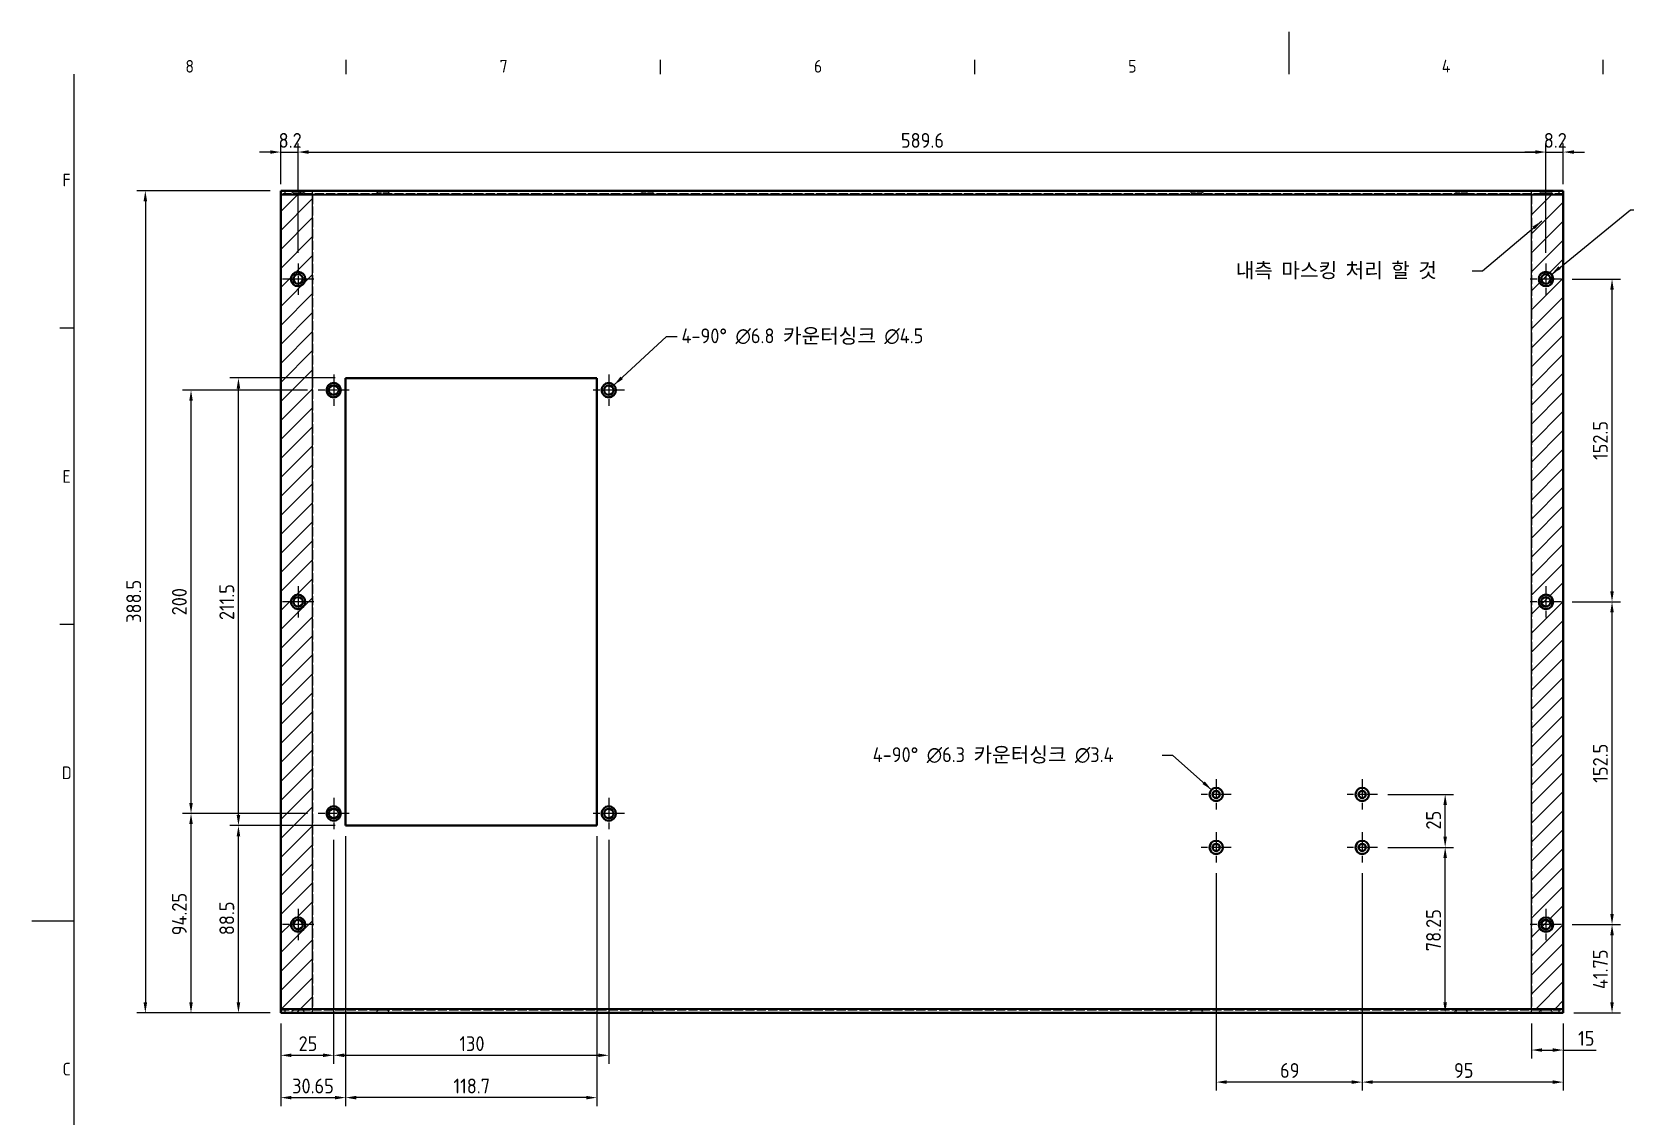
# Model space of a CAD drawing. Header units: millimetres. Extents: x 0 to 1188, y 0 to 840.
# Drawn here: x 0 to 753, y 328 to 840 of the extents above; entities that cross this region are included whole.
import ezdxf

# ---------------------------------------------------------------- set-up
doc = ezdxf.new("R2010")
doc.units = ezdxf.units.MM
doc.header["$LTSCALE"] = 2
doc.linetypes.add('CHAIN', pattern=[0.3543, 0.2362, -0.0295, 0.0591, -0.0295])
doc.linetypes.add('DASHED', pattern=[0.2067, 0.1654, -0.0413])
doc.layers.get('0').update_dxf_attribs({"color": 3, "lineweight": 25})
for name, color, linetype, lineweight in [('가려진 것(ISO)', 2, 'DASHED', 18), ('가려진 좁은 것(ISO)', 2, 'DASHED', 18), ('가시적인 것(ISO)', 3, 'Continuous', 40), ('가시적인 좁은 것(ISO)', 3, 'Continuous', 35), ('경계(ISO)', 7, 'Continuous', 25), ('기호(ISO)', 5, 'Continuous', 25), ('스케치 형상(ISO)', 3, 'Continuous', 25), ('중심 표식(ISO)', 1, 'Continuous', 25), ('치수(ISO)', 2, 'Continuous', 25), ('해치(ISO)', 7, 'Continuous', 18)]:
    doc.layers.add(name, color=color, linetype=linetype, lineweight=lineweight)
doc.styles.add('문자 텍스트_PSTEK_POSCO', font='isocp.shx')
doc.styles.add('치수 텍스트_PSTEK_POSCO', font='isocp.shx')
doc.dimstyles.new('치수_PSTEK_POSCO', dxfattribs={"dimscale": 2, "dimtxt": 3.5, "dimasz": 2.5, "dimexe": 2, "dimexo": 2.5, "dimgap": 1, "dimtad": 1, "dimrnd": 1e-08, "dimdsep": 46, "dimtxsty": '치수 텍스트_PSTEK_POSCO', "dimcen": 0.09, "dimdle": 10, "dimclrd": 7, "dimclre": 7, "dimclrt": 2, "dimadec": 1, "dimazin": 2, "dimtfac": 1, "dimtmove": 0, "dimatfit": 3, "dimfxl": 0, "dimtolj": 1, "dimlwd": -1, "dimlwe": -1, "dimarcsym": 0})
doc.dimstyles.new('치수_PSTEK_POSCO$7', dxfattribs={"dimscale": 2, "dimtxt": 3.5, "dimasz": 2.5, "dimexe": 2, "dimexo": 2.5, "dimgap": 1, "dimtad": 1, "dimrnd": 1e-08, "dimdsep": 46, "dimtxsty": '치수 텍스트_PSTEK_POSCO', "dimcen": 0.09, "dimdle": 10, "dimclrd": 7, "dimclre": 7, "dimclrt": 2, "dimadec": 1, "dimazin": 2, "dimtfac": 1, "dimtmove": 0, "dimatfit": 3, "dimfxl": 0, "dimtolj": 1, "dimlwd": -1, "dimlwe": -1, "dimarcsym": 0})
pattern_1 = [(45, (0, 0), (-4.490128, 4.490128), [])]

# ---------------------------------------------------------------- blocks, each defined once
blk = doc.blocks.new('경계 Default Border')
at = {"layer": '경계(ISO)'}
for p, q in [((74.25, 410), (74.25, 413.4)), ((148.5, 410), (148.5, 413.4)), ((222.75, 410), (222.75, 413.4)), ((371.25, 410), (371.25, 413.4)), ((10, 350), (6.6, 350)), ((10, 280), (6.6, 280))]:
    blk.add_line(p, q, dxfattribs=at)
at = {"layer": '경계(ISO)', "flags": 128}
for points in [[(297, 420), (297, 410)], [(10, 10), (10, 410)], [(0, 210), (10, 210)]]:
    blk.add_lwpolyline(points, dxfattribs=at)
at = {"layer": '경계(ISO)', "color": 2, "char_height": 3, "attachment_point": 7, "style": '문자 텍스트_PSTEK_POSCO'}
for s, insert in [('8', (36.27, 410.37)), ('7', (110.52, 410.39)), ('6', (184.77, 410.37)), ('5', (259.02, 410.37)), ('4', (333.1, 410.4)), ('F', (7.24, 383.5)), ('E', (7.24, 313.47)), ('D', (7.08, 243.47)), ('C', (7.24, 173.47))]:
    blk.add_mtext(s, dxfattribs=dict(at, insert=insert))
blk = doc.blocks.new('*D22')
at = {"layer": 'Defpoints', "color": 0}
for p in [(125.8, 783.22), (117.6, 762.97), (125.8, 730.62)]:
    blk.add_point(p, dxfattribs=at)
at = {"layer": '치수(ISO)', "color": 7}
for p, q in [((112.6, 783.22), (107.6, 783.22)), ((117.6, 767.97), (117.6, 787.22)), ((117.6, 783.22), (125.8, 783.22)), ((125.8, 735.62), (125.8, 787.22)), ((130.8, 783.22), (135.8, 783.22))]:
    blk.add_line(p, q, dxfattribs=at)
for points in [[(112.6, 784.05), (112.6, 782.38), (117.6, 783.22)], [(130.8, 784.05), (130.8, 782.38), (125.8, 783.22)]]:
    blk.add_solid(points, dxfattribs=at)
at = {"layer": '치수(ISO)', "color": 2, "insert": (116.59, 788.72), "char_height": 7, "attachment_point": 4, "style": '치수 텍스트_PSTEK_POSCO'}
blk.add_mtext('\\A1;8.2', dxfattribs=at)
blk = doc.blocks.new('*D23')
at = {"layer": 'Defpoints', "color": 0}
for p in [(715.4, 783.22), (125.8, 730.62), (715.4, 730.62)]:
    blk.add_point(p, dxfattribs=at)
at = {"layer": '치수(ISO)', "color": 7}
for p, q in [((125.8, 735.62), (125.8, 787.22)), ((130.8, 783.22), (710.4, 783.22)), ((715.4, 735.62), (715.4, 787.22))]:
    blk.add_line(p, q, dxfattribs=at)
for points in [[(130.8, 784.05), (130.8, 782.38), (125.8, 783.22)], [(710.4, 784.05), (710.4, 782.38), (715.4, 783.22)]]:
    blk.add_solid(points, dxfattribs=at)
at = {"layer": '치수(ISO)', "color": 2, "insert": (410.62, 788.72), "char_height": 7, "attachment_point": 4, "style": '치수 텍스트_PSTEK_POSCO'}
blk.add_mtext('\\A1;589.6', dxfattribs=at)
blk = doc.blocks.new('*D24')
at = {"layer": 'Defpoints', "color": 0}
for p in [(723.6, 783.22), (723.6, 762.97), (715.4, 730.62)]:
    blk.add_point(p, dxfattribs=at)
at = {"layer": '치수(ISO)', "color": 7}
for p, q in [((710.4, 783.22), (705.4, 783.22)), ((715.4, 735.62), (715.4, 787.22)), ((715.4, 783.22), (723.6, 783.22)), ((723.6, 767.97), (723.6, 787.22)), ((728.6, 783.22), (733.6, 783.22))]:
    blk.add_line(p, q, dxfattribs=at)
for points in [[(710.4, 784.05), (710.4, 782.38), (715.4, 783.22)], [(728.6, 784.05), (728.6, 782.38), (723.6, 783.22)]]:
    blk.add_solid(points, dxfattribs=at)
at = {"layer": '치수(ISO)', "color": 2, "insert": (714.39, 788.72), "char_height": 7, "attachment_point": 4, "style": '치수 텍스트_PSTEK_POSCO'}
blk.add_mtext('\\A1;8.2', dxfattribs=at)
blk = doc.blocks.new('*D35')
at = {"layer": 'Defpoints', "color": 0}
for p in [(117.6, 764.97), (53.62, 376.47), (117.6, 376.47)]:
    blk.add_point(p, dxfattribs=at)
at = {"layer": '치수(ISO)', "color": 7}
for p, q in [((112.6, 764.97), (49.62, 764.97)), ((53.62, 759.97), (53.62, 381.47)), ((112.6, 376.47), (49.62, 376.47))]:
    blk.add_line(p, q, dxfattribs=at)
for points in [[(52.78, 759.97), (54.45, 759.97), (53.62, 764.97)], [(52.78, 381.47), (54.45, 381.47), (53.62, 376.47)]]:
    blk.add_solid(points, dxfattribs=at)
at = {"layer": '치수(ISO)', "color": 2, "insert": (48.12, 560.77), "char_height": 7, "attachment_point": 4, "rotation": 90, "style": '치수 텍스트_PSTEK_POSCO'}
blk.add_mtext('\\A1;388.5', dxfattribs=at)
blk = doc.blocks.new('*D39')
at = {"layer": 'Defpoints', "color": 0}
for p in [(708.6, 376.47), (723.6, 376.47), (723.6, 358.95)]:
    blk.add_point(p, dxfattribs=at)
at = {"layer": '치수(ISO)', "color": 7}
for p, q in [((708.6, 371.47), (708.6, 354.95)), ((723.6, 371.47), (723.6, 354.95)), ((713.6, 358.95), (718.6, 358.95)), ((723.6, 358.95), (739.19, 358.95))]:
    blk.add_line(p, q, dxfattribs=at)
for points in [[(713.6, 359.78), (713.6, 358.12), (708.6, 358.95)], [(718.6, 359.78), (718.6, 358.12), (723.6, 358.95)]]:
    blk.add_solid(points, dxfattribs=at)
at = {"layer": '치수(ISO)', "color": 2, "insert": (730.6, 364.45), "char_height": 7, "attachment_point": 4, "style": '치수 텍스트_PSTEK_POSCO'}
blk.add_mtext('\\A1;15', dxfattribs=at)
blk = doc.blocks.new('*D40')
at = {"layer": 'Defpoints', "color": 0}
for p in [(628.6, 447.57), (723.6, 376.47), (628.6, 343.8)]:
    blk.add_point(p, dxfattribs=at)
at = {"layer": '치수(ISO)', "color": 7}
for p, q in [((628.6, 442.57), (628.6, 339.8)), ((723.6, 371.47), (723.6, 339.8)), ((718.6, 343.8), (633.6, 343.8))]:
    blk.add_line(p, q, dxfattribs=at)
for points in [[(633.6, 344.64), (633.6, 342.97), (628.6, 343.8)], [(718.6, 344.64), (718.6, 342.97), (723.6, 343.8)]]:
    blk.add_solid(points, dxfattribs=at)
at = {"layer": '치수(ISO)', "color": 2, "insert": (671.96, 349.3), "char_height": 7, "attachment_point": 4, "style": '치수 텍스트_PSTEK_POSCO'}
blk.add_mtext('\\A1;95', dxfattribs=at)
blk = doc.blocks.new('*D41')
at = {"layer": 'Defpoints', "color": 0}
for p in [(559.6, 447.57), (628.6, 447.57), (559.6, 343.8)]:
    blk.add_point(p, dxfattribs=at)
at = {"layer": '치수(ISO)', "color": 7}
for p, q in [((559.6, 442.57), (559.6, 339.8)), ((628.6, 442.57), (628.6, 339.8)), ((623.6, 343.8), (564.6, 343.8))]:
    blk.add_line(p, q, dxfattribs=at)
for points in [[(564.6, 344.64), (564.6, 342.97), (559.6, 343.8)], [(623.6, 344.64), (623.6, 342.97), (628.6, 343.8)]]:
    blk.add_solid(points, dxfattribs=at)
at = {"layer": '치수(ISO)', "color": 2, "insert": (589.79, 349.3), "char_height": 7, "attachment_point": 4, "style": '치수 텍스트_PSTEK_POSCO'}
blk.add_mtext('\\A1;69', dxfattribs=at)
blk = doc.blocks.new('*D42')
at = {"layer": 'Defpoints', "color": 0}
for p in [(635.75, 454.72), (667.79, 454.72), (655.96, 376.47)]:
    blk.add_point(p, dxfattribs=at)
at = {"layer": '치수(ISO)', "color": 7}
for p, q in [((640.75, 454.72), (671.79, 454.72)), ((667.79, 381.47), (667.79, 449.72))]:
    blk.add_line(p, q, dxfattribs=at)
for points in [[(666.96, 449.72), (668.63, 449.72), (667.79, 454.72)], [(666.96, 381.47), (668.63, 381.47), (667.79, 376.47)]]:
    blk.add_solid(points, dxfattribs=at)
at = {"layer": '치수(ISO)', "color": 2, "insert": (662.29, 405.65), "char_height": 7, "attachment_point": 4, "rotation": 90, "style": '치수 텍스트_PSTEK_POSCO'}
blk.add_mtext('\\A1;78.25', dxfattribs=at)
blk = doc.blocks.new('*D43')
at = {"layer": 'Defpoints', "color": 0}
for p in [(635.75, 479.72), (667.79, 479.72), (635.75, 454.72)]:
    blk.add_point(p, dxfattribs=at)
at = {"layer": '치수(ISO)', "color": 7}
for p, q in [((640.75, 479.72), (671.79, 479.72)), ((667.79, 459.72), (667.79, 474.72)), ((640.75, 454.72), (671.79, 454.72))]:
    blk.add_line(p, q, dxfattribs=at)
for points in [[(666.96, 474.72), (668.63, 474.72), (667.79, 479.72)], [(666.96, 459.72), (668.63, 459.72), (667.79, 454.72)]]:
    blk.add_solid(points, dxfattribs=at)
at = {"layer": '치수(ISO)', "color": 2, "insert": (662.29, 463.13), "char_height": 7, "attachment_point": 4, "rotation": 90, "style": '치수 텍스트_PSTEK_POSCO'}
blk.add_mtext('\\A1;25', dxfattribs=at)
blk = doc.blocks.new('*D44')
at = {"layer": 'Defpoints', "color": 0}
for p in [(722.8, 418.22), (746.64, 418.22), (723.6, 376.47)]:
    blk.add_point(p, dxfattribs=at)
at = {"layer": '치수(ISO)', "color": 7}
for p, q in [((727.8, 418.22), (750.64, 418.22)), ((746.64, 381.47), (746.64, 413.22)), ((728.6, 376.47), (750.64, 376.47))]:
    blk.add_line(p, q, dxfattribs=at)
for points in [[(745.81, 413.22), (747.47, 413.22), (746.64, 418.22)], [(745.81, 381.47), (747.47, 381.47), (746.64, 376.47)]]:
    blk.add_solid(points, dxfattribs=at)
at = {"layer": '치수(ISO)', "color": 2, "insert": (741.14, 387.75), "char_height": 7, "attachment_point": 4, "rotation": 90, "style": '치수 텍스트_PSTEK_POSCO'}
blk.add_mtext('\\A1;41.75', dxfattribs=at)
blk = doc.blocks.new('*D45')
at = {"layer": 'Defpoints', "color": 0}
for p in [(723.6, 570.72), (746.64, 570.72), (722.8, 418.22)]:
    blk.add_point(p, dxfattribs=at)
at = {"layer": '치수(ISO)', "color": 7}
for p, q in [((728.6, 570.72), (750.64, 570.72)), ((746.64, 423.22), (746.64, 565.72)), ((727.8, 418.22), (750.64, 418.22))]:
    blk.add_line(p, q, dxfattribs=at)
for points in [[(745.81, 565.72), (747.47, 565.72), (746.64, 570.72)], [(745.81, 423.22), (747.47, 423.22), (746.64, 418.22)]]:
    blk.add_solid(points, dxfattribs=at)
at = {"layer": '치수(ISO)', "color": 2, "insert": (741.14, 485.22), "char_height": 7, "attachment_point": 4, "rotation": 90, "style": '치수 텍스트_PSTEK_POSCO'}
blk.add_mtext('\\A1;152.5', dxfattribs=at)
blk = doc.blocks.new('*D46')
at = {"layer": 'Defpoints', "color": 0}
for p in [(722.8, 723.22), (746.64, 723.22), (722.8, 570.72)]:
    blk.add_point(p, dxfattribs=at)
at = {"layer": '치수(ISO)', "color": 7}
for p, q in [((727.8, 723.22), (750.64, 723.22)), ((746.64, 575.72), (746.64, 718.22)), ((727.8, 570.72), (750.64, 570.72))]:
    blk.add_line(p, q, dxfattribs=at)
for points in [[(745.81, 718.22), (747.47, 718.22), (746.64, 723.22)], [(745.81, 575.72), (747.47, 575.72), (746.64, 570.72)]]:
    blk.add_solid(points, dxfattribs=at)
at = {"layer": '치수(ISO)', "color": 2, "insert": (741.14, 637.72), "char_height": 7, "attachment_point": 4, "rotation": 90, "style": '치수 텍스트_PSTEK_POSCO'}
blk.add_mtext('\\A1;152.5', dxfattribs=at)
blk = doc.blocks.new('*D47')
at = {"layer": 'Defpoints', "color": 0}
for p in [(97.6, 464.97), (148.25, 464.97), (117.6, 376.47)]:
    blk.add_point(p, dxfattribs=at)
at = {"layer": '치수(ISO)', "color": 7}
for p, q in [((143.25, 464.97), (93.6, 464.97)), ((97.6, 381.47), (97.6, 459.97)), ((112.6, 376.47), (93.6, 376.47))]:
    blk.add_line(p, q, dxfattribs=at)
for points in [[(96.77, 459.97), (98.44, 459.97), (97.6, 464.97)], [(96.77, 381.47), (98.44, 381.47), (97.6, 376.47)]]:
    blk.add_solid(points, dxfattribs=at)
at = {"layer": '치수(ISO)', "color": 2, "insert": (92.1, 413.22), "char_height": 7, "attachment_point": 4, "rotation": 90, "style": '치수 텍스트_PSTEK_POSCO'}
blk.add_mtext('\\A1;88.5', dxfattribs=at)
blk = doc.blocks.new('*D48')
at = {"layer": 'Defpoints', "color": 0}
for p in [(97.6, 676.47), (148.25, 676.47), (148.25, 464.97)]:
    blk.add_point(p, dxfattribs=at)
at = {"layer": '치수(ISO)', "color": 7}
for p, q in [((143.25, 676.47), (93.6, 676.47)), ((97.6, 469.97), (97.6, 671.47)), ((143.25, 464.97), (93.6, 464.97))]:
    blk.add_line(p, q, dxfattribs=at)
for points in [[(96.77, 671.47), (98.44, 671.47), (97.6, 676.47)], [(96.77, 469.97), (98.44, 469.97), (97.6, 464.97)]]:
    blk.add_solid(points, dxfattribs=at)
at = {"layer": '치수(ISO)', "color": 2, "insert": (92.1, 562.08), "char_height": 7, "attachment_point": 4, "rotation": 90, "style": '치수 텍스트_PSTEK_POSCO'}
blk.add_mtext('\\A1;211.5', dxfattribs=at)
blk = doc.blocks.new('*D49')
at = {"layer": 'Defpoints', "color": 0}
for p in [(75.2, 470.72), (135.2, 470.72), (117.6, 376.47)]:
    blk.add_point(p, dxfattribs=at)
at = {"layer": '치수(ISO)', "color": 7}
for p, q in [((130.2, 470.72), (71.2, 470.72)), ((75.2, 381.47), (75.2, 465.72)), ((112.6, 376.47), (71.2, 376.47))]:
    blk.add_line(p, q, dxfattribs=at)
for points in [[(74.37, 465.72), (76.04, 465.72), (75.2, 470.72)], [(74.37, 381.47), (76.04, 381.47), (75.2, 376.47)]]:
    blk.add_solid(points, dxfattribs=at)
at = {"layer": '치수(ISO)', "color": 2, "insert": (69.7, 413.15), "char_height": 7, "attachment_point": 4, "rotation": 90, "style": '치수 텍스트_PSTEK_POSCO'}
blk.add_mtext('\\A1;94.25', dxfattribs=at)
blk = doc.blocks.new('*D50')
at = {"layer": 'Defpoints', "color": 0}
for p in [(75.2, 670.72), (135.2, 670.72), (135.2, 470.72)]:
    blk.add_point(p, dxfattribs=at)
at = {"layer": '치수(ISO)', "color": 7}
for p, q in [((130.2, 670.72), (71.2, 670.72)), ((75.2, 475.72), (75.2, 665.72)), ((130.2, 470.72), (71.2, 470.72))]:
    blk.add_line(p, q, dxfattribs=at)
for points in [[(74.37, 665.72), (76.04, 665.72), (75.2, 670.72)], [(74.37, 475.72), (76.04, 475.72), (75.2, 470.72)]]:
    blk.add_solid(points, dxfattribs=at)
at = {"layer": '치수(ISO)', "color": 2, "insert": (69.7, 564.32), "char_height": 7, "attachment_point": 4, "rotation": 90, "style": '치수 텍스트_PSTEK_POSCO'}
blk.add_mtext('\\A1;200', dxfattribs=at)
blk = doc.blocks.new('*D51')
at = {"layer": 'Defpoints', "color": 0}
for p in [(142.6, 463.32), (117.6, 376.47), (142.6, 356.47)]:
    blk.add_point(p, dxfattribs=at)
at = {"layer": '치수(ISO)', "color": 7}
for p, q in [((142.6, 458.32), (142.6, 352.47)), ((117.6, 371.47), (117.6, 352.47)), ((122.6, 356.47), (137.6, 356.47))]:
    blk.add_line(p, q, dxfattribs=at)
for points in [[(122.6, 357.3), (122.6, 355.63), (117.6, 356.47)], [(137.6, 357.3), (137.6, 355.63), (142.6, 356.47)]]:
    blk.add_solid(points, dxfattribs=at)
at = {"layer": '치수(ISO)', "color": 2, "insert": (126.02, 361.97), "char_height": 7, "attachment_point": 4, "style": '치수 텍스트_PSTEK_POSCO'}
blk.add_mtext('\\A1;25', dxfattribs=at)
blk = doc.blocks.new('*D52')
at = {"layer": 'Defpoints', "color": 0}
for p in [(142.6, 463.32), (272.6, 463.32), (272.6, 356.47)]:
    blk.add_point(p, dxfattribs=at)
at = {"layer": '치수(ISO)', "color": 7}
for p, q in [((142.6, 458.32), (142.6, 352.47)), ((272.6, 458.32), (272.6, 352.47)), ((147.6, 356.47), (267.6, 356.47))]:
    blk.add_line(p, q, dxfattribs=at)
for points in [[(147.6, 357.3), (147.6, 355.63), (142.6, 356.47)], [(267.6, 357.3), (267.6, 355.63), (272.6, 356.47)]]:
    blk.add_solid(points, dxfattribs=at)
at = {"layer": '치수(ISO)', "color": 2, "insert": (202, 361.97), "char_height": 7, "attachment_point": 4, "style": '치수 텍스트_PSTEK_POSCO'}
blk.add_mtext('\\A1;130', dxfattribs=at)
blk = doc.blocks.new('*D53')
at = {"layer": 'Defpoints', "color": 0}
for p in [(148.25, 464.97), (117.6, 376.47), (148.25, 336.47)]:
    blk.add_point(p, dxfattribs=at)
at = {"layer": '치수(ISO)', "color": 7}
for p, q in [((148.25, 459.97), (148.25, 332.47)), ((117.6, 371.47), (117.6, 332.47)), ((122.6, 336.47), (143.25, 336.47))]:
    blk.add_line(p, q, dxfattribs=at)
for points in [[(122.6, 337.3), (122.6, 335.63), (117.6, 336.47)], [(143.25, 337.3), (143.25, 335.63), (148.25, 336.47)]]:
    blk.add_solid(points, dxfattribs=at)
at = {"layer": '치수(ISO)', "color": 2, "insert": (122.98, 341.97), "char_height": 7, "attachment_point": 4, "style": '치수 텍스트_PSTEK_POSCO'}
blk.add_mtext('\\A1;30.65', dxfattribs=at)
blk = doc.blocks.new('*D54')
at = {"layer": 'Defpoints', "color": 0}
for p in [(148.25, 464.97), (266.95, 464.97), (148.25, 336.47)]:
    blk.add_point(p, dxfattribs=at)
at = {"layer": '치수(ISO)', "color": 7}
for p, q in [((148.25, 459.97), (148.25, 332.47)), ((266.95, 459.97), (266.95, 332.47)), ((261.95, 336.47), (153.25, 336.47))]:
    blk.add_line(p, q, dxfattribs=at)
for points in [[(153.25, 337.3), (153.25, 335.63), (148.25, 336.47)], [(261.95, 337.3), (261.95, 335.63), (266.95, 336.47)]]:
    blk.add_solid(points, dxfattribs=at)
at = {"layer": '치수(ISO)', "color": 2, "insert": (199.2, 341.97), "char_height": 7, "attachment_point": 4, "style": '치수 텍스트_PSTEK_POSCO'}
blk.add_mtext('\\A1;118.7', dxfattribs=at)

msp = doc.modelspace()

# ---------------------------------------------------------------- hatches: boundary and pattern name
at = {"layer": '해치(ISO)'}
h = msp.add_hatch(dxfattribs=at)
h.set_pattern_fill('ANSI31', color=1, scale=50.8, style=0)
h.set_pattern_definition(pattern_1)
edge = h.paths.add_edge_path(flags=0)
edge.add_arc((125.804, 418.215), 3.4, 0, 360)
edge = h.paths.add_edge_path(flags=0)
edge.add_arc((125.804, 570.715), 2.25, 0, 360)
h.paths.add_polyline_path([(132.604, 764.965), (117.604, 764.965), (117.604, 376.465), (132.604, 376.465)])
h = msp.add_hatch(dxfattribs=at)
h.set_pattern_fill('ANSI31', color=1, scale=50.8, style=0)
h.set_pattern_definition(pattern_1)
h.paths.add_polyline_path([(723.604, 378.465), (723.604, 762.965), (708.604, 762.965), (708.604, 378.465)])

# ---------------------------------------------------------------- linework, layer by layer
at = {"layer": '가려진 것(ISO)', "ltscale": 12.094824}
for p, q in [((132.604, 763.465), (117.604, 763.465)), ((723.604, 763.465), (708.604, 763.465)), ((117.604, 377.965), (132.604, 377.965)), ((708.604, 377.965), (723.604, 377.965))]:
    msp.add_line(p, q, dxfattribs=at)
at = {"layer": '가려진 것(ISO)', "ltscale": 1.68343}
for p, q in [((123.554, 763.715), (122.304, 764.965)), ((128.054, 763.715), (129.304, 764.965)), ((163.554, 763.715), (162.304, 764.965)), ((168.054, 763.715), (169.304, 764.965)), ((288.554, 763.715), (287.304, 764.965)), ((293.054, 763.715), (294.304, 764.965)), ((548.154, 763.715), (546.904, 764.965)), ((552.654, 763.715), (553.904, 764.965)), ((673.154, 763.715), (671.904, 764.965)), ((677.654, 763.715), (678.904, 764.965)), ((713.154, 763.715), (711.904, 764.965)), ((717.654, 763.715), (718.904, 764.965)), ((123.554, 377.715), (122.304, 376.465)), ((128.054, 377.715), (129.304, 376.465)), ((163.554, 377.715), (162.304, 376.465)), ((168.054, 377.715), (169.304, 376.465)), ((288.554, 377.715), (287.304, 376.465)), ((293.054, 377.715), (294.304, 376.465)), ((548.154, 377.715), (546.904, 376.465)), ((552.654, 377.715), (553.904, 376.465)), ((673.154, 377.715), (671.904, 376.465)), ((677.654, 377.715), (678.904, 376.465)), ((713.154, 377.715), (711.904, 376.465)), ((717.654, 377.715), (718.904, 376.465))]:
    msp.add_line(p, q, dxfattribs=at)
at = {"layer": '가려진 것(ISO)', "ltscale": 6.731654}
for p, q in [((128.054, 763.715), (123.554, 763.715)), ((168.054, 763.715), (163.554, 763.715)), ((293.054, 763.715), (288.554, 763.715)), ((552.654, 763.715), (548.154, 763.715)), ((677.654, 763.715), (673.154, 763.715)), ((717.654, 763.715), (713.154, 763.715)), ((128.054, 377.715), (123.554, 377.715)), ((168.054, 377.715), (163.554, 377.715)), ((293.054, 377.715), (288.554, 377.715)), ((552.654, 377.715), (548.154, 377.715)), ((677.654, 377.715), (673.154, 377.715)), ((717.654, 377.715), (713.154, 377.715))]:
    msp.add_line(p, q, dxfattribs=at)
at = {"layer": '가려진 것(ISO)', "ltscale": 0.237987}
for p, q in [((123.554, 763.465), (123.554, 763.715)), ((128.054, 763.465), (128.054, 763.715)), ((163.554, 763.465), (163.554, 763.715)), ((168.054, 763.465), (168.054, 763.715)), ((288.554, 763.465), (288.554, 763.715)), ((293.054, 763.465), (293.054, 763.715)), ((548.154, 763.465), (548.154, 763.715)), ((552.654, 763.465), (552.654, 763.715)), ((673.154, 763.465), (673.154, 763.715)), ((677.654, 763.465), (677.654, 763.715)), ((713.154, 763.465), (713.154, 763.715)), ((717.654, 763.465), (717.654, 763.715)), ((123.554, 377.715), (123.554, 377.965)), ((128.054, 377.715), (128.054, 377.965)), ((163.554, 377.715), (163.554, 377.965)), ((168.054, 377.715), (168.054, 377.965)), ((288.554, 377.715), (288.554, 377.965)), ((293.054, 377.715), (293.054, 377.965)), ((548.154, 377.715), (548.154, 377.965)), ((552.654, 377.715), (552.654, 377.965)), ((673.154, 377.715), (673.154, 377.965)), ((677.654, 377.715), (677.654, 377.965)), ((713.154, 377.715), (713.154, 377.965)), ((717.654, 377.715), (717.654, 377.965))]:
    msp.add_line(p, q, dxfattribs=at)
at = {"layer": '가려진 것(ISO)', "ltscale": 13.021716}
for p, q in [((708.604, 763.465), (132.604, 763.465)), ((132.604, 377.965), (708.604, 377.965))]:
    msp.add_line(p, q, dxfattribs=at)
at = {"layer": '가려진 좁은 것(ISO)', "ltscale": 1.428422}
for p, q in [((119.604, 764.965), (119.604, 763.465)), ((721.604, 763.465), (721.604, 764.965)), ((119.604, 377.965), (119.604, 376.465)), ((721.604, 376.465), (721.604, 377.965))]:
    msp.add_line(p, q, dxfattribs=at)
at = {"layer": '가려진 좁은 것(ISO)', "ltscale": 13.099886}
for p, q in [((132.604, 762.965), (132.604, 378.465)), ((708.604, 762.965), (708.604, 378.465))]:
    msp.add_line(p, q, dxfattribs=at)
at = {"layer": '가시적인 것(ISO)'}
for p, q in [((117.604, 764.965), (723.604, 764.965)), ((117.604, 764.965), (117.604, 762.965)), ((117.604, 762.965), (117.604, 378.465)), ((723.604, 762.965), (723.604, 764.965)), ((723.604, 378.465), (723.604, 762.965)), ((148.254, 676.465), (266.954, 676.465)), ((148.254, 464.965), (148.254, 676.465)), ((266.954, 676.465), (266.954, 464.965)), ((266.954, 464.965), (148.254, 464.965)), ((117.604, 378.465), (117.604, 376.465)), ((723.604, 376.465), (117.604, 376.465)), ((723.604, 376.465), (723.604, 378.465))]:
    msp.add_line(p, q, dxfattribs=at)
for centre, radius in [((125.804, 723.215), 3.4), ((125.804, 723.215), 2.25), ((715.404, 723.215), 3.4), ((715.404, 723.215), 2.25), ((142.604, 670.715), 3.4), ((142.604, 670.715), 2.25), ((272.604, 670.715), 3.4), ((272.604, 670.715), 2.25), ((125.804, 570.715), 3.4), ((125.804, 570.715), 2.25), ((715.404, 570.715), 3.4), ((715.404, 570.715), 2.25), ((559.604, 479.715), 3.15), ((628.604, 479.715), 3.15), ((559.604, 479.715), 1.7), ((628.604, 479.715), 1.7), ((142.604, 470.715), 3.4), ((142.604, 470.715), 2.25), ((272.604, 470.715), 3.4), ((272.604, 470.715), 2.25), ((559.604, 454.715), 3.15), ((559.604, 454.715), 1.7), ((628.604, 454.715), 3.15), ((628.604, 454.715), 1.7), ((125.804, 418.215), 3.4), ((715.404, 418.215), 3.4), ((125.804, 418.215), 2.25), ((715.404, 418.215), 2.25)]:
    msp.add_circle(centre, radius, dxfattribs=at)
at = {"layer": '가시적인 좁은 것(ISO)'}
for p, q in [((723.604, 762.965), (117.604, 762.965)), ((117.604, 378.465), (723.604, 378.465))]:
    msp.add_line(p, q, dxfattribs=at)
at = {"layer": '스케치 형상(ISO)'}
for p, q in [((132.604, 764.965), (117.604, 764.965)), ((117.604, 764.965), (117.604, 376.465)), ((132.604, 376.465), (132.604, 764.965)), ((708.604, 376.465), (708.604, 764.965)), ((708.604, 764.965), (723.604, 764.965)), ((723.604, 764.965), (723.604, 376.465)), ((117.604, 376.465), (132.604, 376.465)), ((723.604, 376.465), (708.604, 376.465))]:
    msp.add_line(p, q, dxfattribs=at)
at = {"layer": '중심 표식(ISO)', "linetype": 'CHAIN', "ltscale": 8.222835}
for p, q in [((125.804, 730.615), (125.804, 715.815)), ((715.404, 730.615), (715.404, 715.815)), ((133.204, 723.215), (118.404, 723.215)), ((722.804, 723.215), (708.004, 723.215)), ((142.604, 678.115), (142.604, 663.315)), ((272.604, 678.115), (272.604, 663.315)), ((150.004, 670.715), (135.204, 670.715)), ((280.004, 670.715), (265.204, 670.715)), ((125.804, 578.115), (125.804, 563.315)), ((715.404, 578.115), (715.404, 563.315)), ((133.204, 570.715), (118.404, 570.715)), ((722.804, 570.715), (708.004, 570.715)), ((142.604, 478.115), (142.604, 463.315)), ((272.604, 478.115), (272.604, 463.315)), ((150.004, 470.715), (135.204, 470.715)), ((280.004, 470.715), (265.204, 470.715)), ((125.804, 425.615), (125.804, 410.815)), ((715.404, 425.615), (715.404, 410.815)), ((133.204, 418.215), (118.404, 418.215)), ((722.804, 418.215), (708.004, 418.215))]:
    msp.add_line(p, q, dxfattribs=at)
at = {"layer": '중심 표식(ISO)', "linetype": 'CHAIN', "ltscale": 7.945033}
for p, q in [((559.604, 486.865), (559.604, 472.565)), ((628.604, 486.865), (628.604, 472.565)), ((566.754, 479.715), (552.454, 479.715)), ((635.754, 479.715), (621.454, 479.715)), ((559.604, 461.865), (559.604, 447.565)), ((628.604, 461.865), (628.604, 447.565)), ((566.754, 454.715), (552.454, 454.715)), ((635.754, 454.715), (621.454, 454.715))]:
    msp.add_line(p, q, dxfattribs=at)

# ---------------------------------------------------------------- block references
at = {"xscale": 2, "yscale": 2, "zscale": 2}
msp.add_blockref('경계 Default Border', (0, 0), dxfattribs=at)

# ---------------------------------------------------------------- texts
at = {"layer": '기호(ISO)', "color": 2, "insert": (568.819, 726.978), "char_height": 7, "width": 109.68891, "attachment_point": 4, "style": '치수 텍스트_PSTEK_POSCO'}
msp.add_mtext('{\\fISOCP|b0|i0;\\H7.0000;내측 마스킹 처리 할 것}', dxfattribs=at)
at = {"layer": '기호(ISO)', "color": 2, "char_height": 7, "width": 134.84791, "attachment_point": 4, "line_spacing_factor": 0.6125, "style": '치수 텍스트_PSTEK_POSCO'}
for s, insert in [('{4-90° \\fAIGDT|b0|i0;\\H7.0000;n\\fisocp|b0|i0;\\H7.0000;6.8 카운터싱크 \\fAIGDT|b0|i0;\\H7.0000;n\\fisocp|b0|i0;\\H7.0000;4.5}', (306.936, 696.013)), ('{4-90° \\fAIGDT|b0|i0;\\H7.0000;n\\fisocp|b0|i0;\\H7.0000;6.3 카운터싱크 \\fAIGDT|b0|i0;\\H7.0000;n\\fisocp|b0|i0;\\H7.0000;3.4}', (397.302, 498.135))]:
    msp.add_mtext(s, dxfattribs=dict(at, insert=insert))

# ---------------------------------------------------------------- dimensions: what is measured, and where the dimension line sits
at = {"layer": '치수(ISO)', "color": 7}
for base, p1, p2, angle, override, picture, middle in [((125.804, 783.215), (117.604, 762.965), (125.804, 730.615), 180, {"dimdec": 2, "dimtp": 0, "dimtm": 0, "dimtdec": 2, "dimtofl": 1, "dimatfit": 1}, '*D22', (121.704, 783.215)), ((715.404, 783.215), (125.804, 730.615), (715.404, 730.615), 180, {"dimdec": 2, "dimtp": 0, "dimtm": 0, "dimtdec": 2, "dimtofl": 0, "dimatfit": 1}, '*D23', (420.604, 783.215)), ((723.604, 783.215), (715.404, 730.615), (723.604, 762.965), 180, {"dimdec": 2, "dimtp": 0, "dimtm": 0, "dimtdec": 2, "dimtofl": 1, "dimatfit": 1}, '*D24', (719.504, 783.215)), ((53.616, 376.465), (117.604, 764.965), (117.604, 376.465), 270, {"dimdec": 2, "dimtp": 0, "dimtm": 0, "dimtdec": 2, "dimtofl": 0, "dimatfit": 1}, '*D35', (53.616, 570.715)), ((746.64, 723.215), (722.804, 570.715), (722.804, 723.215), 90, {"dimdec": 2, "dimtp": 0, "dimtm": 0, "dimtdec": 2, "dimtofl": 0, "dimatfit": 1}, '*D46', (746.64, 646.965)), ((75.204, 670.715), (135.204, 470.715), (135.204, 670.715), 90, {"dimdec": 2, "dimtp": 0, "dimtm": 0, "dimtdec": 2, "dimtofl": 0, "dimatfit": 1}, '*D50', (75.204, 570.715)), ((97.604, 676.465), (148.254, 464.965), (148.254, 676.465), 90, {"dimdec": 2, "dimtp": 0, "dimtm": 0, "dimtdec": 2, "dimtofl": 0, "dimatfit": 1}, '*D48', (97.604, 570.715)), ((746.64, 570.715), (722.804, 418.215), (723.604, 570.715), 90, {"dimdec": 2, "dimtp": 0, "dimtm": 0, "dimtdec": 2, "dimtofl": 0, "dimatfit": 1}, '*D45', (746.64, 494.465)), ((667.794, 479.715), (635.754, 454.715), (635.754, 479.715), 90, {"dimdec": 2, "dimtp": 0, "dimtm": 0, "dimtdec": 2, "dimtofl": 0, "dimatfit": 1}, '*D43', (667.794, 467.215)), ((75.204, 470.715), (117.604, 376.465), (135.204, 470.715), 90, {"dimdec": 2, "dimtp": 0, "dimtm": 0, "dimtdec": 2, "dimtofl": 0, "dimatfit": 1}, '*D49', (75.204, 423.59)), ((97.604, 464.965), (117.604, 376.465), (148.254, 464.965), 90, {"dimdec": 2, "dimtp": 0, "dimtm": 0, "dimtdec": 2, "dimtofl": 0, "dimatfit": 1}, '*D47', (97.604, 420.715)), ((142.604, 356.465), (117.604, 376.465), (142.604, 463.315), 180, {"dimdec": 2, "dimtp": 0, "dimtm": 0, "dimtdec": 2, "dimtofl": 0, "dimatfit": 1}, '*D51', (130.104, 356.465)), ((272.604, 356.465), (142.604, 463.315), (272.604, 463.315), 180, {"dimdec": 2, "dimtp": 0, "dimtm": 0, "dimtdec": 2, "dimtofl": 0, "dimatfit": 1}, '*D52', (207.604, 356.465)), ((148.254, 336.465), (266.954, 464.965), (148.254, 464.965), 180, {"dimdec": 2, "dimtp": 0, "dimtm": 0, "dimtdec": 2, "dimtofl": 0, "dimatfit": 1}, '*D54', (207.604, 336.465)), ((667.794, 454.715), (655.963, 376.465), (635.754, 454.715), 90, {"dimdec": 2, "dimse1": 1, "dimtp": 0, "dimtm": 0, "dimtdec": 2, "dimtofl": 0, "dimatfit": 1}, '*D42', (667.794, 415.59)), ((559.604, 343.803), (628.604, 447.565), (559.604, 447.565), 180, {"dimdec": 2, "dimtp": 0, "dimtm": 0, "dimtdec": 2, "dimtofl": 0, "dimatfit": 1}, '*D41', (594.104, 343.803)), ((628.604, 343.803), (723.604, 376.465), (628.604, 447.565), 180, {"dimdec": 2, "dimtp": 0, "dimtm": 0, "dimtdec": 2, "dimtofl": 0, "dimatfit": 1}, '*D40', (676.104, 343.803)), ((746.64, 418.215), (723.604, 376.465), (722.804, 418.215), 90, {"dimdec": 2, "dimtp": 0, "dimtm": 0, "dimtdec": 2, "dimtofl": 0, "dimatfit": 1}, '*D44', (746.64, 397.34))]:
    dim = msp.add_linear_dim(base=base, p1=p1, p2=p2, angle=angle, dimstyle='치수_PSTEK_POSCO', override=override, dxfattribs=at)
    dim.commit()
    dim.dimension.update_dxf_attribs({"geometry": picture, "text_midpoint": middle, "dimtype": 160})
for base, p1, p2, override, picture, middle in [((148.254, 336.465), (117.604, 376.465), (148.254, 464.965), {"dimdec": 2, "dimtp": 0, "dimtm": 0, "dimtdec": 2, "dimtofl": 0, "dimatfit": 1}, '*D53', (132.929, 336.465)), ((723.604, 358.948), (708.604, 376.465), (723.604, 376.465), {"dimdec": 2, "dimtp": 0, "dimtm": 0, "dimtdec": 2, "dimtofl": 0, "dimatfit": 2}, '*D39', (733.899, 358.948))]:
    dim = msp.add_linear_dim(base=base, p1=p1, p2=p2, dimstyle='치수_PSTEK_POSCO', override=override, dxfattribs=at)
    dim.commit()
    dim.dimension.update_dxf_attribs({"geometry": picture, "text_midpoint": middle, "dimtype": 160})

# ---------------------------------------------------------------- leaders
at = {"layer": '기호(ISO)', "color": 7, "annotation_type": 0, "has_hookline": 1}
for points, hookline_direction, text_width in [([(717.975, 725.441), (755.439, 755.97), (760.439, 755.97)], 0, 122.198), ([(713.405, 750.594), (685.508, 726.978), (680.508, 726.978)], 1, 95.741), ([(275.008, 673.12), (299.936, 696.013), (304.936, 696.013)], 0, 122.48), ([(557.377, 481.943), (539.15, 498.135), (534.15, 498.135)], 1, 122.395)]:
    msp.add_leader(points, dimstyle='치수_PSTEK_POSCO$7', override={"dimtad": 0}, dxfattribs=dict(at, hookline_direction=hookline_direction, text_width=text_width))

doc.saveas('drawing.dxf')
